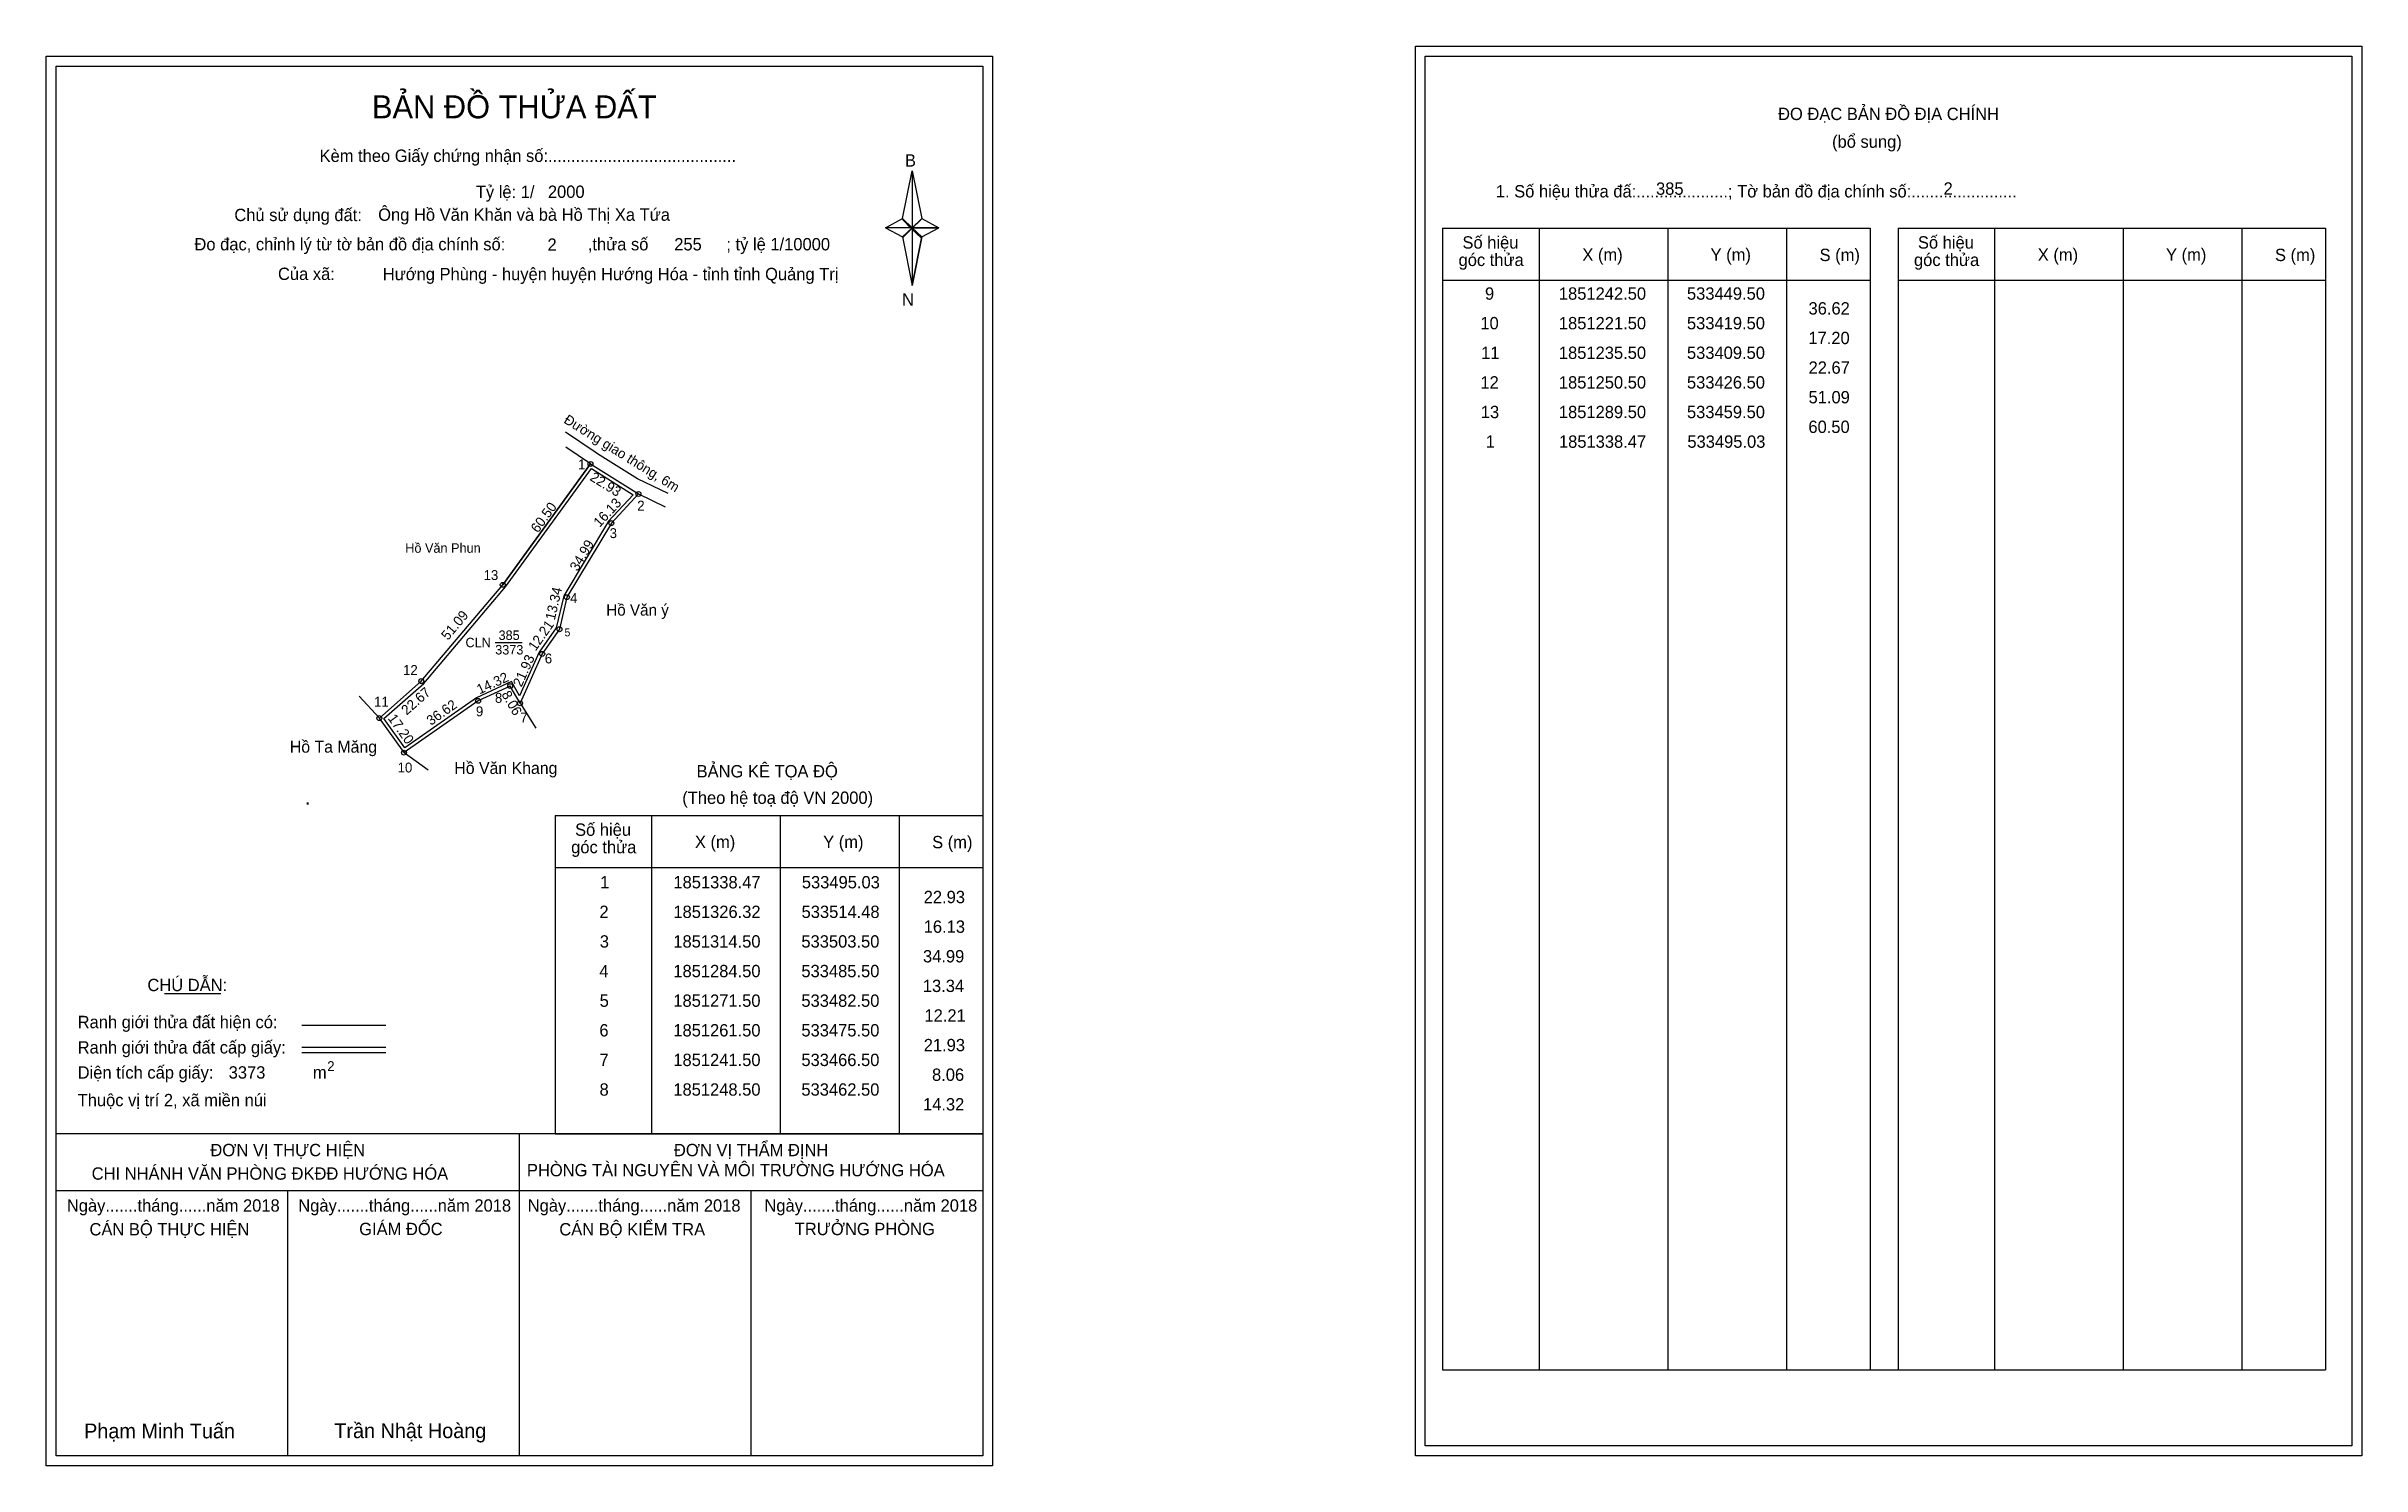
# Model space of a CAD drawing. Extents: x 533275 to 534213, y 1850933 to 1851508.
import ezdxf

# ---------------------------------------------------------------- set-up
doc = ezdxf.new("R2010")
doc.units = 0
for name, color, linetype in [('Level 1', 7, 'Continuous'), ('Level 10', 7, 'Continuous'), ('Level 11', 7, 'Continuous'), ('Level 13', 7, 'Continuous'), ('Level 27', 7, 'Continuous'), ('Level 3', 7, 'Continuous'), ('Level 36', 7, 'Continuous'), ('Level 49', 7, 'Continuous'), ('Level 53', 7, 'Continuous'), ('Level 55', 7, 'Continuous'), ('Level 6', 7, 'Continuous'), ('Level 60', 7, 'Continuous'), ('Level 63', 7, 'Continuous'), ('Level 9', 7, 'Continuous')]:
    doc.layers.add(name, color=color, linetype=linetype)

msp = doc.modelspace()

# ---------------------------------------------------------------- linework, layer by layer
at = {"layer": 'Level 1'}
for p, q in [((533278.58, 1851499.71), (533278.58, 1851499.71)), ((533833.23, 1851503.71), (533833.23, 1851503.71)), ((533621.43, 1851437.95), (533625.36, 1851457.23)), ((533625.36, 1851457.23), (533625.36, 1851434.18)), ((533625.36, 1851457.23), (533629.3, 1851437.95)), ((533614.54, 1851434.18), (533621.43, 1851437.95)), ((533621.43, 1851437.95), (533625.36, 1851434.18)), ((533625.07, 1851433.74), (533621.43, 1851437.51)), ((533625.36, 1851434.18), (533621.43, 1851430.5)), ((533625.07, 1851433.74), (533621.43, 1851430.06)), ((533621.43, 1851430.06), (533625.07, 1851433.74)), ((533629, 1851437.51), (533625.07, 1851433.74)), ((533625.07, 1851433.74), (533629, 1851437.51)), ((533629, 1851430.06), (533625.07, 1851433.74)), ((533629.3, 1851437.95), (533625.36, 1851434.18)), ((533625.36, 1851434.18), (533625.36, 1851410.78)), ((533625.36, 1851434.18), (533636.18, 1851434.18)), ((533625.36, 1851434.18), (533629.3, 1851430.5)), ((533629.3, 1851430.5), (533636.18, 1851434.18)), ((533840.29, 1851434), (534013.5, 1851434)), ((533879.47, 1850971.47), (533879.47, 1851434)), ((533931.62, 1850971.47), (533931.62, 1851434)), ((533979.56, 1851434), (533979.56, 1850971.47)), ((534013.5, 1851434), (534013.5, 1850971.47)), ((534024.81, 1851434), (534198.01, 1851434)), ((534063.99, 1850971.47), (534063.99, 1851434)), ((534116.13, 1850971.47), (534116.13, 1851434)), ((534164.08, 1851434), (534164.08, 1850971.47)), ((534198.01, 1851434), (534198.01, 1850971.47)), ((533621.43, 1851430.5), (533625.36, 1851410.78)), ((533629.3, 1851430.5), (533625.36, 1851410.78)), ((533840.29, 1851412.95), (534013.5, 1851412.95)), ((534024.81, 1851412.95), (534198.01, 1851412.95)), ((533480.77, 1851196.06), (533653.97, 1851196.06)), ((533519.95, 1851067.01), (533519.95, 1851196.06)), ((533572.09, 1851067.01), (533572.09, 1851196.06)), ((533620.04, 1851196.06), (533620.04, 1851067.01)), ((533480.77, 1851175), (533653.97, 1851175)), ((533322.42, 1851123.84), (533345.22, 1851123.84)), ((533378.15, 1851111.03), (533412.17, 1851111.03)), ((533378.15, 1851102.14), (533412.17, 1851102.14)), ((533378.15, 1851099.95), (533412.17, 1851099.95)), ((533492.24, 1851067.01), (533278.58, 1851067.01)), ((533653.97, 1851067.01), (533444.29, 1851067.01)), ((533466.28, 1850936.56), (533466.28, 1851067.01)), ((533480.77, 1851067), (533653.97, 1851067)), ((533653.98, 1851043.91), (533278.58, 1851043.91)), ((533372.43, 1850936.56), (533372.43, 1851043.91)), ((533560.13, 1850936.56), (533560.13, 1851043.91)), ((533840.29, 1850971.47), (534198.01, 1850971.47)), ((533653.97, 1850936.56), (533653.97, 1850936.56)), ((534208.63, 1850940.56), (534208.63, 1850940.56))]:
    msp.add_line(p, q, dxfattribs=at)
for points in [[(533621.43, 1851437.95), (533625.36, 1851457.23), (533625.36, 1851434.18)], [(533614.54, 1851434.18), (533621.43, 1851430.5), (533625.36, 1851434.18)], [(533625.36, 1851434.18), (533629.3, 1851437.95), (533636.18, 1851434.18)], [(533625.36, 1851434.18), (533625.36, 1851410.78), (533629.3, 1851430.5)]]:
    msp.add_lwpolyline(points, close=True, dxfattribs=at)
at = {"layer": 'Level 10'}
for p, q in [((533495.03, 1851338.47), (533459.5, 1851289.5)), ((533514.48, 1851326.32), (533503.5, 1851314.5))]:
    msp.add_line(p, q, dxfattribs=at)
for points in [[(533496.97, 1851343.21), (533484.99, 1851351.35)], [(533526.48, 1851326.44), (533514.15, 1851332.42), (533497.91, 1851342.57), (533496.97, 1851343.21)]]:
    msp.add_lwpolyline(points, dxfattribs=at)
for points in [[(533419.5, 1851221.5), (533409.5, 1851235.5), (533426.5, 1851250.5), (533459.5, 1851289.5), (533495.03, 1851338.47), (533514.48, 1851326.32), (533503.5, 1851314.5), (533485.5, 1851284.5), (533482.5, 1851271.5), (533475.5, 1851261.5), (533466.5, 1851241.5), (533462.5, 1851248.5), (533449.5, 1851242.5)], [(533419.83, 1851223.44), (533411.37, 1851235.29), (533427.5, 1851249.52), (533460.6, 1851288.64), (533495.4, 1851336.59), (533512.3, 1851326.03), (533502.37, 1851315.35), (533484.19, 1851285.03), (533481.2, 1851272.08), (533474.28, 1851262.19), (533466.35, 1851244.58), (533463.08, 1851250.31), (533448.8, 1851243.72)]]:
    msp.add_lwpolyline(points, close=True, dxfattribs=at)
at = {"layer": 'Level 11'}
for centre in [(533495.03, 1851338.47), (533514.48, 1851326.32), (533503.5, 1851314.5), (533459.5, 1851289.5), (533485.5, 1851284.5), (533482.5, 1851271.5), (533475.5, 1851261.5), (533426.5, 1851250.5), (533449.5, 1851242.5), (533462.5, 1851248.5), (533409.5, 1851235.5), (533466.5, 1851241.5), (533419.5, 1851221.5), (533419.5, 1851221.5)]:
    msp.add_circle(centre, 1, dxfattribs=at)
at = {"layer": 'Level 27'}
for p, q in [((533495.03, 1851338.47), (533485.11, 1851345.22)), ((533514.48, 1851326.32), (533525.3, 1851321.13)), ((533409.5, 1851235.5), (533401.36, 1851244.32)), ((533466.5, 1851241.5), (533472.94, 1851231.38)), ((533419.5, 1851221.5), (533429.29, 1851214.56))]:
    msp.add_line(p, q, dxfattribs=at)
at = {"layer": 'Level 3'}
for p, q in [((533840.29, 1851434), (533840.29, 1850971.47)), ((534024.81, 1851434), (534024.81, 1850971.47)), ((533480.77, 1851196.06), (533480.77, 1851067.01))]:
    msp.add_line(p, q, dxfattribs=at)
at = {"layer": 'Level 63'}
for points in [[(533829.23, 1851507.71), (534212.63, 1851507.71), (534212.63, 1850936.56), (533829.23, 1850936.56)], [(533274.58, 1851503.71), (533657.98, 1851503.71), (533657.98, 1850932.56), (533274.58, 1850932.56)], [(533278.58, 1851499.71), (533653.98, 1851499.71), (533653.98, 1850936.56), (533278.58, 1850936.56)], [(533833.23, 1851503.71), (534208.63, 1851503.71), (534208.63, 1850940.56), (533833.23, 1850940.56)]]:
    msp.add_lwpolyline(points, close=True, dxfattribs=at)
at = {"layer": 'Level 9'}
msp.add_line((533456.43, 1851266.13), (533467.32, 1851266.13), dxfattribs=at)

# ---------------------------------------------------------------- texts
at = {"layer": 'Level 1'}
for s, height, p in [('BẢN ĐỒ THỬA ĐẤT', 9.3313, (533406.51, 1851478.52)), ('ĐO ĐẠC BẢN ĐỒ ĐỊA CHÍNH', 5, (533976.18, 1851477.83)), ('(bổ sung)', 5, (533998.06, 1851466.59)), ('Kèm theo Giấy chứng nhận số:.........................................', 5, (533385.28, 1851460.86)), ('B', 5, (533622.45, 1851458.98)), ('1. Số hiệu thửa đấ:....................; Tờ bản đồ địa chính số:.......................', 5, (533861.84, 1851446.47)), ('Chủ sử dụng đất:', 5, (533350.76, 1851436.88)), ('Số hiệu', 5, (533848.32, 1851425.74)), ('Số hiệu', 5, (534032.84, 1851425.74)), ('Đo đạc, chỉnh lý từ tờ bản đồ địa chính số:                  ,thửa số                 ; tỷ lệ 1/10000', 5, (533334.59, 1851425.02)), ('góc thửa', 5, (533846.74, 1851418.68)), ('X (m)', 5, (533896.89, 1851420.79)), ('Y (m)', 5, (533948.84, 1851420.79)), ('S (m)', 5, (533993, 1851420.69)), ('góc thửa', 5, (534031.25, 1851418.68)), ('X (m)', 5, (534081.4, 1851420.79)), ('Y (m)', 5, (534133.36, 1851420.79)), ('S (m)', 5, (534177.51, 1851420.69)), ('Của xã:', 5, (533368.44, 1851413.02)), ('N', 5, (533621.25, 1851402.64)), ('BẢNG KÊ TỌA ĐỘ', 5, (533538.04, 1851211.46)), ('(Theo hệ toạ độ VN 2000)', 5, (533532.23, 1851200.74)), ('Số hiệu', 5, (533488.8, 1851187.79)), ('X (m)', 5, (533537.36, 1851182.84)), ('Y (m)', 5, (533589.32, 1851182.84)), ('S (m)', 5, (533633.47, 1851182.74)), ('góc thửa', 5, (533487.22, 1851180.73)), ('CHÚ DẪN:', 5, (533315.54, 1851124.85)), ('Ranh giới thửa đất hiện có:', 5, (533287.28, 1851109.85)), ('Ranh giới thửa đất cấp giấy:', 5, (533287.28, 1851099.57)), ('Diện tích cấp giấy:', 5, (533287.28, 1851089.41)), ('m', 5, (533382.59, 1851089.45)), ('2', 4, (533388.38, 1851092.47)), ('Thuộc vị trí 2, xã miền núi', 5, (533287.28, 1851078.21)), ('ĐƠN VỊ THỰC HIỆN', 5, (533341.05, 1851057.97)), ('PHÒNG TÀI NGUYÊN VÀ MÔI TRƯỜNG HƯỚNG HÓA', 5, (533469.3, 1851049.83)), ('ĐƠN VỊ THẨM ĐỊNH', 5, (533528.85, 1851057.97)), ('CHI NHÁNH VĂN PHÒNG ĐKĐĐ HƯỚNG HÓA', 5, (533292.96, 1851048.45)), ('Ngày.......tháng......năm 2018', 5, (533282.91, 1851035.5)), ('Ngày.......tháng......năm 2018', 5, (533376.66, 1851035.5)), ('Ngày.......tháng......năm 2018', 5, (533469.61, 1851035.5)), ('Ngày.......tháng......năm 2018', 5, (533565.52, 1851035.5)), ('CÁN BỘ THỰC HIỆN', 5, (533292.08, 1851025.87)), ('GIÁM ĐỐC', 5, (533401.34, 1851025.99)), ('CÁN BỘ KIỂM TRA', 5, (533482.42, 1851025.87)), ('TRƯỞNG PHÒNG', 5, (533577.8, 1851025.99)), ('Phạm Minh Tuấn', 6, (533289.9, 1850943.64)), ('Trần Nhật Hoàng', 6, (533391.28, 1850943.74))]:
    msp.add_text(s, height=height, dxfattribs=at).set_placement(p)
at = {"layer": 'Level 11'}
msp.add_text('Tỷ lệ: 1/', height=5, dxfattribs=at).set_placement((533448.59, 1851446.24))
at = {"layer": 'Level 13'}
for s, p in [('CLN', (533444.4, 1851264.21)), ('3373', (533456.44, 1851261.27)), ('385', (533457.8, 1851267.16))]:
    msp.add_text(s, height=3.84, dxfattribs=at).set_placement(p)
at = {"layer": 'Level 36'}
msp.add_text('.', height=6, dxfattribs=at).set_placement((533379.31, 1851200.37))
at = {"layer": 'Level 49'}
for s, rotation, p in [('Đường giao thông, 6m', 328.00786, (533483.9, 1851355.36)), ('22.93', 328.00786, (533494.48, 1851332.11)), ('60.50', 54.03738, (533473.76, 1851310.26)), ('16.13', 47.10994, (533498.76, 1851312.59)), ('34.99', 59.03624, (533489.8, 1851294.7)), ('13.34', 77.00538, (533480.57, 1851274.96)), ('51.09', 49.76364, (533437.24, 1851266.76)), ('12.21', 55.00798, (533472.8, 1851262.4)), ('14.32', 24.77514, (533450.11, 1851245.04)), ('21.93', 65.77225, (533467.07, 1851247.83)), ('22.67', 41.42367, (533420.58, 1851236.5)), ('8.06', 299.74488, (533458.87, 1851245.15)), ('17.20', 305.53768, (533412.77, 1851235.39)), ('36.62', 34.99202, (533430.4, 1851232.32))]:
    msp.add_text(s, height=4, rotation=rotation, dxfattribs=at).set_placement(p)
at = {"layer": 'Level 53'}
for s, p in [('9', (533857.44, 1851405.03)), ('1851242.50', (533887.38, 1851405.03)), ('533449.50', (533939.27, 1851405.03)), ('36.62', (533988.52, 1851399.03)), ('10', (533855.57, 1851393.03)), ('1851221.50', (533887.38, 1851393.03)), ('533419.50', (533939.27, 1851393.03)), ('11', (533855.89, 1851381.03)), ('1851235.50', (533887.38, 1851381.03)), ('533409.50', (533939.27, 1851381.03)), ('17.20', (533988.47, 1851387.03)), ('22.67', (533988.54, 1851375.03)), ('12', (533855.59, 1851369.03)), ('1851250.50', (533887.38, 1851369.03)), ('533426.50', (533939.27, 1851369.03)), ('51.09', (533988.53, 1851363.03)), ('13', (533855.75, 1851357.03)), ('1851289.50', (533887.38, 1851357.03)), ('533459.50', (533939.27, 1851357.03)), ('60.50', (533988.47, 1851351.03)), ('1', (533857.74, 1851345.03)), ('1851338.47', (533887.41, 1851345.03)), ('533495.03', (533939.44, 1851345.03)), ('1', (533498.97, 1851166.5)), ('1851338.47', (533528.64, 1851166.5)), ('533495.03', (533580.67, 1851166.5)), ('2', (533498.67, 1851154.5)), ('1851326.32', (533528.63, 1851154.5)), ('533514.48', (533580.57, 1851154.5)), ('22.93', (533630.05, 1851160.5)), ('16.13', (533630.05, 1851148.5)), ('3', (533498.82, 1851142.5)), ('1851314.50', (533528.61, 1851142.5)), ('533503.50', (533580.49, 1851142.5)), ('34.99', (533629.75, 1851136.5)), ('4', (533498.64, 1851130.5)), ('1851284.50', (533528.61, 1851130.5)), ('533485.50', (533580.49, 1851130.5)), ('5', (533498.76, 1851118.5)), ('1851271.50', (533528.61, 1851118.5)), ('533482.50', (533580.49, 1851118.5)), ('13.34', (533629.69, 1851124.5)), ('12.21', (533630.35, 1851112.5)), ('6', (533498.65, 1851106.5)), ('1851261.50', (533528.61, 1851106.5)), ('533475.50', (533580.49, 1851106.5)), ('21.93', (533630.05, 1851100.5)), ('7', (533498.68, 1851094.5)), ('1851241.50', (533528.61, 1851094.5)), ('533466.50', (533580.49, 1851094.5)), ('8.06', (533633.42, 1851088.5)), ('8', (533498.72, 1851082.5)), ('1851248.50', (533528.61, 1851082.5)), ('533462.50', (533580.49, 1851082.5)), ('14.32', (533629.75, 1851076.5))]:
    msp.add_text(s, height=5, dxfattribs=at).set_placement(p)
at = {"layer": 'Level 55'}
for s, height, p in [('379', 0.22, (533494.79, 1851338.25)), ('379', 0.22, (533494.79, 1851338.25)), ('1', 0.8, (533494.81, 1851338.47)), ('0', 0.22, (533494.95, 1851338.25)), ('386', 0.22, (533514.24, 1851326.1)), ('2', 0.8, (533514.21, 1851326.32)), ('0', 0.22, (533514.4, 1851326.1)), ('386', 0.22, (533503.26, 1851314.28)), ('3', 0.8, (533503.25, 1851314.5)), ('13', 0.8, (533458.96, 1851289.5)), ('379', 0.22, (533459.26, 1851289.28)), ('379', 0.22, (533459.26, 1851289.28)), ('4', 0.8, (533485.22, 1851284.5)), ('386', 0.22, (533485.26, 1851284.28)), ('386', 0.22, (533482.26, 1851271.28)), ('5', 0.8, (533482.24, 1851271.5)), ('6', 0.8, (533475.23, 1851261.5)), ('386', 0.22, (533475.26, 1851261.28)), ('12', 0.8, (533425.93, 1851250.5)), ('379', 0.22, (533426.26, 1851250.28)), ('379', 0.22, (533426.26, 1851250.28)), ('9', 0.8, (533449.23, 1851242.5)), ('397', 0.22, (533462.26, 1851248.28)), ('8', 0.8, (533462.24, 1851248.5)), ('11', 0.8, (533408.98, 1851235.5)), ('379', 0.22, (533409.26, 1851235.28)), ('379', 0.22, (533409.26, 1851235.28)), ('0', 0.22, (533409.42, 1851235.28)), ('0', 0.22, (533409.42, 1851235.28)), ('397', 0.22, (533449.26, 1851242.28)), ('386', 0.22, (533466.26, 1851241.28)), ('397', 0.22, (533466.26, 1851241.28)), ('7', 0.8, (533466.23, 1851241.5)), ('10', 0.8, (533418.93, 1851221.5)), ('397', 0.22, (533419.26, 1851221.28)), ('0', 0.22, (533419.42, 1851221.28)), ('0', 0.22, (533419.42, 1851221.28))]:
    msp.add_text(s, height=height, dxfattribs=at).set_placement(p)
at = {"layer": 'Level 6'}
for s, p in [('2000', (533477.79, 1851446.28)), ('385', (533926.74, 1851447.55)), ('2', (534043.23, 1851447.59)), ('Ông Hồ Văn Khăn và bà Hồ Thị Xa Tứa', (533409.03, 1851437.01)), ('2', (533477.63, 1851424.84)), ('255', (533528.98, 1851425)), (' Hướng Phùng - huyện huyện Hướng Hóa - tỉnh tỉnh Quảng Trị', (533409.05, 1851412.93)), ('3373', (533348.46, 1851089.42))]:
    msp.add_text(s, height=5, dxfattribs=at).set_placement(p)
at = {"layer": 'Level 60'}
for s, height, p in [('Hồ Văn Phun', 3.84, (533420.01, 1851302.49)), ('Hồ Văn ý', 4.608, (533501.43, 1851277.03)), ('Hồ Ta Măng', 4.8, (533373.25, 1851221.49)), ('Hồ Văn Khang', 4.8, (533439.89, 1851212.87))]:
    msp.add_text(s, height=height, dxfattribs=at).set_placement(p)
at = {"layer": 'Level 9'}
for s, height, p in [('1', 4, (533490, 1851336.32)), ('2', 4, (533513.99, 1851319.58)), ('3', 4, (533502.81, 1851308.44)), ('13', 4, (533451.75, 1851291.45)), ('4', 4, (533486.79, 1851282.13)), ('5', 3.2, (533484.51, 1851268.62)), ('12', 4, (533419.1, 1851252.98)), ('6', 4, (533476.53, 1851257.65)), ('11', 4, (533407.36, 1851240.13)), ('8', 4, (533456.33, 1851241.69)), ('9', 4, (533448.63, 1851236.23)), ('7', 4, (533466.57, 1851233.67)), ('10', 4, (533416.91, 1851213.46))]:
    msp.add_text(s, height=height, dxfattribs=at).set_placement(p)

doc.saveas('drawing.dxf')
